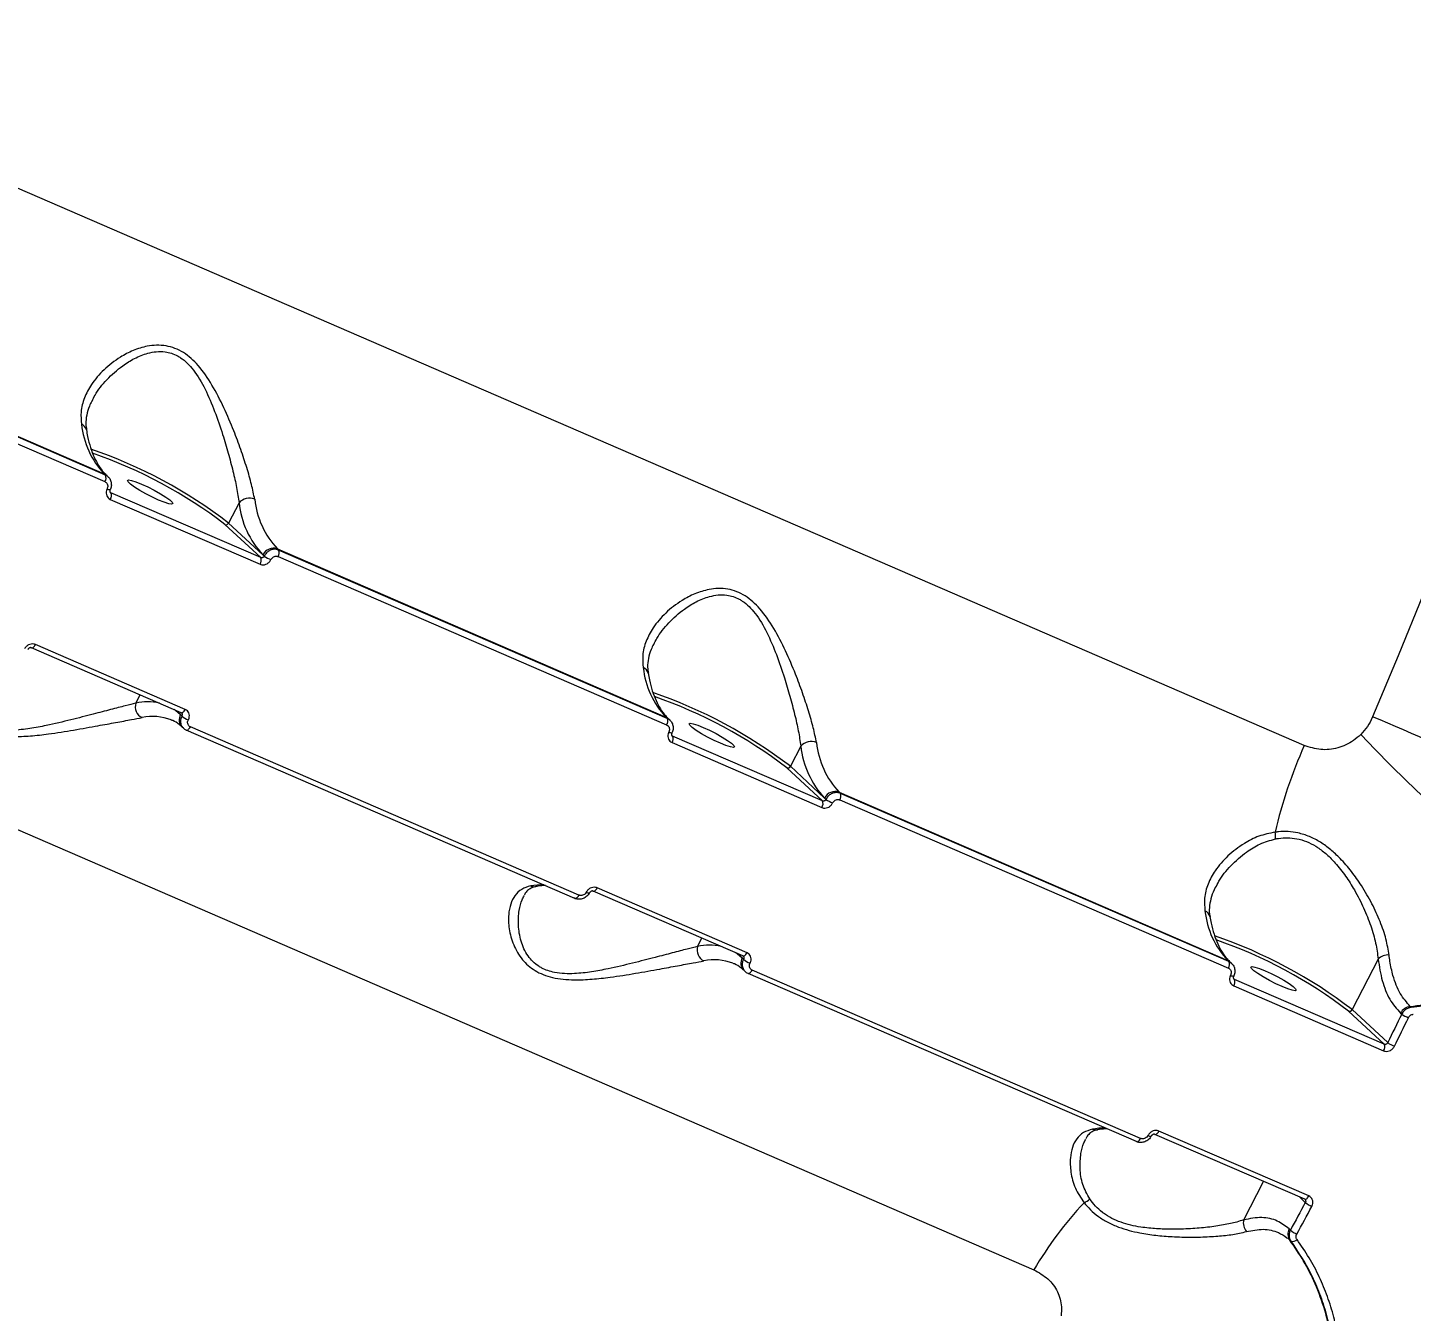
# Model space of a CAD drawing. Header units: millimetres. Extents: x -4781 to 5098, y -4410 to 4664.
# Drawn here: x -906.2 to -662.3, y -1116.2 to -889.9 of the extents above; entities that cross this region are included whole.
import ezdxf

# ---------------------------------------------------------------- set-up
doc = ezdxf.new("R2010")
doc.units = ezdxf.units.MM
for name, color, linetype in [('DIKOM_ОБЪЕКТ', 7, 'Continuous'), ('DIKOM_РАЗМЕР_ЗОНА', 7, 'Continuous'), ('DIKOM_РАЗМЕР_ОБЪЕКТА', 7, 'Continuous')]:
    doc.layers.add(name, color=color, linetype=linetype)
doc.styles.add('style1', font='arial.ttf', dxfattribs={"width": 0.8})
doc.dimstyles.new('1-50', dxfattribs={"dimtxt": 300, "dimasz": 200, "dimexe": 100, "dimexo": 0, "dimgap": 100, "dimtad": 1, "dimtxsty": 'style1', "dimcen": 200, "dimclrd": 7, "dimclre": 7, "dimclrt": 7, "dimadec": 1, "dimazin": 2, "dimtfac": 1, "dimtmove": 0, "dimatfit": 2, "dimfxl": 0, "dimlwd": 25, "dimlwe": 18, "dimarcsym": 0})

# ---------------------------------------------------------------- blocks, each defined once
blk = doc.blocks.new('*D54')
at = {"layer": 'Defpoints', "color": 0, "transparency": 16777216}
for p in [(2534.93, 1098.4), (-3331.22, 763.4), (2534.93, -3200.56)]:
    blk.add_point(p, dxfattribs=at)
at = {"layer": 'DIKOM_РАЗМЕР_ОБЪЕКТА', "color": 7, "lineweight": 18, "transparency": 16777216}
for p, q in [((2534.93, 1098.4), (2534.93, -3300.56)), ((-3331.22, 763.4), (-3331.22, -3300.56))]:
    blk.add_line(p, q, dxfattribs=at)
at = {"layer": 'DIKOM_РАЗМЕР_ОБЪЕКТА', "color": 7, "lineweight": 25, "transparency": 16777216}
blk.add_line((-3131.22, -3200.56), (2334.93, -3200.56), dxfattribs=at)
at = {"layer": 'DIKOM_РАЗМЕР_ОБЪЕКТА', "color": 7, "transparency": 16777216}
for points in [[(-3131.22, -3167.23), (-3131.22, -3233.9), (-3331.22, -3200.56)], [(2334.93, -3167.23), (2334.93, -3233.9), (2534.93, -3200.56)]]:
    blk.add_solid(points, dxfattribs=at)
at = {"layer": 'DIKOM_РАЗМЕР_ОБЪЕКТА', "color": 7, "transparency": 16777216, "insert": (941.13, -2947.39), "char_height": 300, "attachment_point": 5, "style": 'style1'}
blk.add_mtext('5870', dxfattribs=at)
blk = doc.blocks.new('*D57')
at = {"layer": 'Defpoints', "color": 0, "transparency": 16777216}
for p in [(4034.06, 1180.11), (-4781.22, 856.14), (4034.06, -4310.06)]:
    blk.add_point(p, dxfattribs=at)
at = {"layer": 'DIKOM_РАЗМЕР_ЗОНА', "color": 7, "lineweight": 18, "transparency": 16777216}
for p, q in [((4034.06, 1180.11), (4034.06, -4410.06)), ((-4781.22, 856.14), (-4781.22, -4410.06))]:
    blk.add_line(p, q, dxfattribs=at)
at = {"layer": 'DIKOM_РАЗМЕР_ЗОНА', "color": 7, "lineweight": 25, "transparency": 16777216}
blk.add_line((-4581.22, -4310.06), (3834.06, -4310.06), dxfattribs=at)
at = {"layer": 'DIKOM_РАЗМЕР_ЗОНА', "color": 7, "transparency": 16777216}
for points in [[(-4581.22, -4276.72), (-4581.22, -4343.39), (-4781.22, -4310.06)], [(3834.06, -4276.72), (3834.06, -4343.39), (4034.06, -4310.06)]]:
    blk.add_solid(points, dxfattribs=at)
at = {"layer": 'DIKOM_РАЗМЕР_ЗОНА', "color": 7, "transparency": 16777216, "insert": (-1490.8, -4056.88), "char_height": 300, "attachment_point": 5, "style": 'style1'}
blk.add_mtext('8820', dxfattribs=at)

msp = doc.modelspace()

# ---------------------------------------------------------------- linework, layer by layer
at = {"layer": 'DIKOM_ОБЪЕКТ', "color": 7, "linetype": 'Continuous', "lineweight": 15}
for p, q in [((-681.129, -1016.398), (-969.986, -891.3)), ((-961.2, -938.85), (-892.7, -968.516)), ((-892.478, -968.721), (-960.978, -939.055)), ((-961.078, -940.212), (-892.578, -969.877)), ((-892.7, -968.516), (-892.478, -968.721)), ((-892.247, -968.81), (-892.025, -969.017)), ((-891.518, -971.845), (-891.68, -971.695)), ((-891.518, -971.845), (-891.631, -971.769)), ((-891.621, -973.007), (-865.211, -984.444)), ((-865.108, -983.283), (-891.518, -971.845)), ((-868.927, -973.612), (-870.766, -977.178)), ((-871.405, -977.439), (-865.108, -983.283)), ((-864.722, -982.786), (-870.766, -977.178)), ((-864.487, -983.004), (-864.722, -982.786)), ((-862.163, -981.74), (-793.663, -1011.407)), ((-861.942, -981.946), (-862.163, -981.74)), ((-793.441, -1011.612), (-861.942, -981.946)), ((-1017.653, -983.747), (-728.796, -1108.845)), ((-862.042, -983.102), (-793.541, -1012.768)), ((-879.124, -1010.613), (-905.534, -999.175)), ((-878.407, -1010.037), (-904.817, -998.599)), ((-887.131, -1008.917), (-886.384, -1007.468)), ((-880.887, -1011.894), (-880.767, -1011.946)), ((-880.057, -1010.208), (-879.248, -1010.959)), ((-879.248, -1010.959), (-879.013, -1011.177)), ((-879.128, -1010.611), (-879.07, -1010.65)), ((-793.663, -1011.407), (-793.441, -1011.612)), ((-793.21, -1011.701), (-792.988, -1011.907)), ((-878.736, -1013.346), (-878.958, -1013.14)), ((-878.284, -1013.641), (-878.227, -1013.678)), ((-809.727, -1043.344), (-878.227, -1013.678)), ((-809.012, -1042.774), (-877.513, -1013.107)), ((-792.481, -1014.736), (-792.643, -1014.586)), ((-792.481, -1014.736), (-792.594, -1014.659)), ((-766.072, -1026.173), (-792.481, -1014.736)), ((-792.584, -1015.898), (-766.174, -1027.335)), ((-769.89, -1016.503), (-771.729, -1020.068)), ((-772.369, -1020.33), (-766.072, -1026.173)), ((-765.685, -1025.677), (-771.729, -1020.068)), ((-765.45, -1025.895), (-765.685, -1025.677)), ((-763.127, -1024.631), (-694.626, -1054.297)), ((-762.905, -1024.837), (-763.127, -1024.631)), ((-763.005, -1025.993), (-694.505, -1055.659)), ((-694.405, -1054.503), (-762.905, -1024.837)), ((-779.37, -1052.928), (-805.78, -1041.49)), ((-780.087, -1053.503), (-806.497, -1042.066)), ((-788.094, -1051.808), (-787.347, -1050.359)), ((-781.021, -1053.099), (-780.211, -1053.85)), ((-780.092, -1053.501), (-780.033, -1053.541)), ((-781.851, -1054.786), (-781.73, -1054.836)), ((-780.211, -1053.85), (-779.977, -1054.068)), ((-779.699, -1056.237), (-779.921, -1056.031)), ((-709.976, -1085.664), (-778.476, -1055.998)), ((-694.626, -1054.297), (-694.405, -1054.503)), ((-694.174, -1054.592), (-693.951, -1054.798)), ((-668.107, -1054.065), (-672.692, -1062.959)), ((-779.247, -1056.531), (-779.191, -1056.568)), ((-710.69, -1086.235), (-779.191, -1056.568)), ((-693.445, -1057.627), (-693.606, -1057.477)), ((-693.445, -1057.627), (-693.557, -1057.55)), ((-667.035, -1069.064), (-693.445, -1057.627)), ((-693.547, -1058.788), (-667.138, -1070.225)), ((-673.332, -1063.221), (-667.035, -1069.064)), ((-666.414, -1068.786), (-672.692, -1062.959)), ((-664.151, -1063.579), (-663.95, -1063.765)), ((-662.251, -1062.572), (-662.437, -1062.4)), ((-681.051, -1096.394), (-707.461, -1084.956)), ((-680.333, -1095.818), (-706.743, -1084.381)), ((-691.804, -1100.026), (-688.311, -1093.25)), ((-681.984, -1095.99), (-680.94, -1096.959)), ((-681.055, -1096.392), (-680.997, -1096.432)), ((-683.573, -1101.822), (-683.774, -1101.635)), ((-683.679, -1103.598), (-683.494, -1103.77))]:
    msp.add_line(p, q, dxfattribs=at)
at = {"layer": 'DIKOM_ОБЪЕКТ', "color": 7, "linetype": 'Continuous', "lineweight": 15, "flags": 128}
for points in [[(-625.503, -881.463), (-628.188, -892.183), (-631.055, -902.954), (-634.102, -913.768), (-637.325, -924.613), (-640.721, -935.481), (-644.288, -946.36), (-648.022, -957.242), (-651.919, -968.115), (-655.976, -978.969), (-660.189, -989.795), (-664.554, -1000.583), (-669.068, -1011.321)], [(-892.247, -968.81), (-892.395, -968.689), (-892.7, -968.516)], [(-886.122, -970.318), (-885.014, -970.828), (-883.874, -971.41), (-882.793, -972.018), (-881.86, -972.601), (-881.149, -973.113), (-880.719, -973.512), (-880.604, -973.766), (-880.814, -973.854), (-881.331, -973.77), (-882.114, -973.52), (-883.099, -973.123), (-884.206, -972.613), (-885.347, -972.031), (-886.427, -971.423), (-887.361, -970.84), (-888.071, -970.328), (-888.501, -969.929), (-888.616, -969.675), (-888.407, -969.587), (-887.89, -969.671), (-887.107, -969.922), (-886.122, -970.318)], [(-905.539, -999.173), (-905.518, -999.181), (-905.432, -999.191), (-905.334, -999.165), (-905.23, -999.107), (-905.122, -999.017), (-905.014, -998.9), (-904.911, -998.759), (-904.817, -998.599)], [(-879.248, -1010.959), (-880.058, -1010.292), (-880.379, -1010.069)], [(-879.124, -1010.613), (-879.108, -1010.618), (-879.022, -1010.628), (-878.924, -1010.603), (-878.82, -1010.545), (-878.712, -1010.455), (-878.604, -1010.338), (-878.501, -1010.196), (-878.407, -1010.037)], [(-793.21, -1011.701), (-793.358, -1011.58), (-793.663, -1011.407)], [(-657.962, -1016.111), (-659.401, -1015.492), (-660.831, -1014.877), (-662.248, -1014.267), (-663.65, -1013.663), (-665.035, -1013.065), (-666.401, -1012.475), (-667.746, -1011.894), (-669.068, -1011.321)], [(-878.227, -1013.678), (-878.212, -1013.684), (-878.126, -1013.693), (-878.029, -1013.669), (-877.925, -1013.611), (-877.817, -1013.522), (-877.71, -1013.406), (-877.607, -1013.266), (-877.513, -1013.107)], [(-787.085, -1013.209), (-785.977, -1013.719), (-784.837, -1014.301), (-783.756, -1014.909), (-782.823, -1015.492), (-782.112, -1016.004), (-781.682, -1016.403), (-781.567, -1016.657), (-781.777, -1016.745), (-782.294, -1016.66), (-783.077, -1016.41), (-784.062, -1016.014), (-785.17, -1015.504), (-786.31, -1014.921), (-787.39, -1014.314), (-788.324, -1013.731), (-789.034, -1013.219), (-789.465, -1012.82), (-789.58, -1012.565), (-789.37, -1012.477), (-788.853, -1012.562), (-788.07, -1012.812), (-787.085, -1013.209)], [(-631.57, -1047.498), (-633.47, -1046.469), (-635.584, -1045.193), (-637.89, -1043.682), (-640.367, -1041.951), (-642.989, -1040.017), (-645.731, -1037.9), (-648.565, -1035.619), (-651.464, -1033.198), (-654.399, -1030.659), (-657.341, -1028.03), (-660.261, -1025.336), (-663.13, -1022.602), (-665.92, -1019.856), (-668.603, -1017.125), (-671.153, -1014.437)], [(-806.502, -1042.063), (-806.481, -1042.072), (-806.395, -1042.081), (-806.298, -1042.056), (-806.193, -1041.998), (-806.085, -1041.909), (-805.977, -1041.791), (-805.875, -1041.65), (-805.78, -1041.49)], [(-809.727, -1043.344), (-809.711, -1043.35), (-809.625, -1043.36), (-809.528, -1043.335), (-809.424, -1043.277), (-809.317, -1043.188), (-809.21, -1043.072), (-809.107, -1042.932), (-809.012, -1042.774)], [(-780.211, -1053.85), (-781.021, -1053.182), (-781.342, -1052.96)], [(-780.087, -1053.503), (-780.071, -1053.509), (-779.985, -1053.519), (-779.888, -1053.494), (-779.783, -1053.436), (-779.675, -1053.346), (-779.568, -1053.228), (-779.465, -1053.087), (-779.37, -1052.928)], [(-779.191, -1056.568), (-779.175, -1056.575), (-779.089, -1056.584), (-778.992, -1056.559), (-778.888, -1056.502), (-778.78, -1056.413), (-778.673, -1056.297), (-778.571, -1056.156), (-778.476, -1055.998)], [(-694.174, -1054.592), (-694.322, -1054.47), (-694.626, -1054.297)], [(-688.048, -1056.1), (-686.941, -1056.609), (-685.8, -1057.192), (-684.72, -1057.799), (-683.786, -1058.382), (-683.076, -1058.894), (-682.646, -1059.294), (-682.531, -1059.548), (-682.74, -1059.636), (-683.257, -1059.551), (-684.04, -1059.301), (-685.025, -1058.904), (-686.133, -1058.395), (-687.273, -1057.812), (-688.354, -1057.205), (-689.287, -1056.622), (-689.998, -1056.11), (-690.428, -1055.711), (-690.543, -1055.456), (-690.333, -1055.368), (-689.816, -1055.453), (-689.033, -1055.703), (-688.048, -1056.1)], [(-663.95, -1063.765), (-664.257, -1064.394), (-664.564, -1065.022), (-664.871, -1065.65), (-665.179, -1066.278), (-665.487, -1066.905), (-665.795, -1067.532), (-666.104, -1068.159), (-666.414, -1068.786)], [(-665.235, -1069.421), (-664.925, -1068.793), (-664.616, -1068.165), (-664.306, -1067.536), (-663.997, -1066.907), (-663.689, -1066.278), (-663.381, -1065.649), (-663.073, -1065.019), (-662.766, -1064.389)], [(-707.465, -1084.955), (-707.445, -1084.963), (-707.358, -1084.972), (-707.261, -1084.947), (-707.156, -1084.889), (-707.048, -1084.799), (-706.941, -1084.681), (-706.838, -1084.54), (-706.743, -1084.381)], [(-710.69, -1086.235), (-710.675, -1086.241), (-710.589, -1086.25), (-710.492, -1086.226), (-710.388, -1086.168), (-710.28, -1086.079), (-710.173, -1085.963), (-710.07, -1085.823), (-709.976, -1085.664)], [(-680.94, -1096.959), (-681.268, -1097.568), (-681.596, -1098.177), (-681.924, -1098.786), (-682.253, -1099.394), (-682.583, -1100.001), (-682.912, -1100.609), (-683.242, -1101.215), (-683.573, -1101.822)], [(-682.435, -1102.536), (-682.104, -1101.928), (-681.773, -1101.32), (-681.443, -1100.711), (-681.113, -1100.102), (-680.783, -1099.492), (-680.454, -1098.882), (-680.125, -1098.272), (-679.796, -1097.661)], [(-681.051, -1096.394), (-681.035, -1096.4), (-680.948, -1096.41), (-680.851, -1096.384), (-680.747, -1096.326), (-680.639, -1096.236), (-680.531, -1096.119), (-680.428, -1095.978), (-680.333, -1095.818)]]:
    msp.add_lwpolyline(points, dxfattribs=at)
at = {"layer": 'DIKOM_ОБЪЕКТ', "color": 7, "linetype": 'Continuous', "lineweight": 15}
for centre, radius, start, end in [((-881.684, -958.18), 15.105, 186.07288, 223.17684), ((-897.176, -961.062), 1.367, 12.29447, 69.81566), ((-922.578, -1044.686), 85.099, 52.494, 71.11898), ((-921.798, -1043.159), 82.817, 52.51981, 70.9329), ((-893.541, -969.212), 1.171, 325.35527, 24.76949), ((-891.598, -970.151), 1.146, 238.66246, 267.36547), ((-892.585, -972.336), 1.174, 325.18796, 24.7086), ((-867.108, -975.297), 2.48, 67.71701, 137.17593), ((-851.15, -971.406), 15.102, 186.069, 223.17942), ((-853.155, -971.934), 15.861, 186.07265, 223.17551), ((-871.229, -976.958), 0.513, 249.88136, 334.55847), ((-862.868, -983.668), 2.053, 69.91659, 154.56358), ((-860.726, -977.437), 6.718, 235.95578, 247.39017), ((-863.005, -982.436), 1.171, 325.35527, 24.76949), ((-866.176, -983.774), 1.175, 325.2183, 24.69406), ((-782.646, -1001.07), 15.107, 186.07305, 223.1743), ((-798.14, -1003.952), 1.367, 12.27056, 69.80448), ((-823.541, -1087.579), 85.1, 52.49509, 71.11964), ((-885.046, -1009.54), 2.176, 163.33967, 243.63358), ((-885.123, -1018.553), 9.843, 77.339, 101.76895), ((-822.749, -1086.028), 82.792, 52.51711, 70.93584), ((-884.115, -1020.106), 8.823, 68.54528, 102.42214), ((-877.661, -1011.858), 1.824, 150.48178, 224.67714), ((-876.319, -1008.073), 4.111, 229.04726, 247.83642), ((-794.504, -1012.103), 1.17, 325.33654, 24.77243), ((-792.565, -1013.051), 1.136, 238.5386, 267.48933), ((-793.549, -1015.227), 1.175, 325.20765, 24.69304), ((-768.072, -1018.187), 2.479, 67.71888, 137.19399), ((-754.12, -1014.825), 15.859, 186.07178, 223.17864), ((-752.109, -1014.295), 15.108, 186.07434, 223.173), ((-601.923, -1051.546), 86.654, 156.07078, 166.74968), ((-772.192, -1019.848), 0.513, 249.9355, 334.585), ((-763.832, -1026.558), 2.051, 69.88214, 154.57972), ((-767.14, -1026.664), 1.176, 325.22023, 24.68045), ((-761.703, -1020.354), 6.689, 235.93025, 247.41571), ((-763.967, -1025.327), 1.17, 325.33654, 24.77243), ((-689.637, -1032.406), 3.443, 352.31905, 12.10479), ((-815.54, -1050.996), 10.036, 88.17965, 101.33629), ((-816.886, -1039.742), 1.547, 246.10966, 280.26154), ((-807.28, -1041.64), 0.76, 234.74103, 279.36383), ((-683.611, -1043.962), 15.104, 186.07232, 223.17739), ((-699.103, -1046.843), 1.367, 12.29159, 69.81071), ((-724.503, -1130.466), 85.097, 52.49373, 71.11925), ((-723.724, -1128.939), 82.814, 52.51954, 70.93316), ((-786.01, -1052.431), 2.176, 163.35294, 243.62808), ((-786.085, -1061.432), 9.832, 77.33074, 101.79035), ((-666.346, -1055.803), 2.474, 86.00821, 135.39245), ((-785.075, -1062.956), 8.784, 68.46169, 102.49534), ((-778.624, -1054.749), 1.824, 150.48468, 224.67097), ((-777.284, -1050.966), 4.107, 229.03837, 247.84532), ((-695.469, -1054.993), 1.172, 325.36813, 24.7449), ((-693.53, -1055.946), 1.132, 238.5349, 267.59206), ((-694.512, -1058.118), 1.175, 325.21087, 24.70148), ((-673.156, -1062.739), 0.513, 249.9141, 334.52573), ((-662.214, -1064.561), 2.172, 95.88938, 153.12597), ((-659.842, -1057.397), 7.578, 237.17598, 247.30599), ((-668.102, -1069.555), 1.174, 325.18796, 24.7086), ((-662.65, -1063.215), 6.723, 235.95937, 247.38658), ((-716.492, -1093.995), 10.144, 88.2618, 101.27782), ((-717.85, -1082.635), 1.544, 246.11723, 280.31193), ((-708.241, -1084.519), 0.771, 235.09757, 279.00729), ((-671.212, -1142.631), 66.764, 136.88396, 149.59872), ((-721.049, -1094.254), 2.957, 291.87012, 315.1416), ((-678.239, -1093.843), 4.124, 229.07733, 247.80635), ((-689.575, -1100.583), 2.298, 165.95638, 220.92887), ((-682.148, -1102.54), 1.861, 150.89261, 214.6364), ((-680.989, -1098.97), 3.848, 227.82033, 247.91986), ((-683.148, -1102.823), 1.008, 249.91134, 317.45752)]:
    msp.add_arc(centre, radius, start, end, dxfattribs=at)
for points, knots in [([(-866.168, -973.003), (-866.336, -972.15), (-866.672, -970.444), (-867.542, -967.442), (-868.595, -964.254), (-869.928, -960.694), (-871.553, -956.828), (-873.585, -952.873), (-875.903, -949.462), (-878.231, -947.337), (-880.219, -946.338), (-881.823, -945.891), (-883.472, -945.791), (-885.447, -946.02), (-887.629, -946.711), (-890.254, -948.092), (-892.831, -950.087), (-894.943, -952.567), (-896.271, -955.095), (-896.903, -957.467), (-896.767, -959.05), (-896.705, -959.778)], [0, 0, 0, 0, 0.055477, 0.111027, 0.1664994, 0.2220046, 0.2900196, 0.3579645, 0.4226757, 0.4774077, 0.5052455, 0.5330941, 0.5627095, 0.5923741, 0.6404295, 0.688582, 0.7603274, 0.8320621, 0.8910005, 0.9498661, 1, 1, 1, 1]), ([(-894.838, -955.699), (-894.67, -955.338), (-894.042, -953.993), (-892.259, -951.832), (-889.862, -949.658), (-887.376, -948.107), (-885.359, -947.277), (-883.518, -946.925), (-881.74, -946.934), (-880.27, -947.403), (-878.986, -948.182), (-878.017, -948.98), (-876.47, -950.753), (-874.807, -953.624), (-873.171, -957.518), (-871.869, -961.328), (-870.815, -964.874), (-869.992, -968.026), (-869.31, -971.03), (-869.056, -972.743), (-868.927, -973.612)], [0, 0, 0, 0, 0.0307565, 0.1148228, 0.2011061, 0.2563622, 0.3127434, 0.3455378, 0.3792136, 0.4274155, 0.4402563, 0.4703295, 0.501408, 0.5756586, 0.6547576, 0.7360336, 0.801604, 0.8683191, 0.9332407, 1, 1, 1, 1]), ([(-894.866, -955.686), (-895.024, -955.983), (-895.462, -956.801), (-895.823, -958.152), (-896.001, -959.544), (-895.861, -960.418), (-895.804, -960.777)], [0, 0, 0, 0, 0.1769812, 0.4876554, 0.789857, 1, 1, 1, 1]), ([(-895.839, -960.776), (-895.77, -961.16), (-895.571, -962.269), (-895.128, -963.923), (-894.473, -965.643), (-893.694, -967.095), (-892.939, -968.127), (-892.434, -968.626), (-892.247, -968.81)], [0, 0, 0, 0, 0.1035397, 0.2983177, 0.4928806, 0.6877505, 0.884332, 1, 1, 1, 1]), ([(-892.578, -969.877), (-892.49, -969.928), (-892.314, -970.028), (-892.143, -970.289), (-892.069, -970.597), (-892.094, -970.891), (-892.166, -971.062), (-892.194, -971.13)], [0, 0, 0, 0, 0.214267, 0.4286454, 0.6431062, 0.8579482, 1, 1, 1, 1]), ([(-891.97, -969.076), (-891.974, -969.07), (-892.091, -968.897), (-892.288, -968.808), (-892.478, -968.721)], [0, 0, 0, 0, 0.0360825, 1, 1, 1, 1]), ([(-891.981, -969.097), (-891.931, -969.137), (-891.701, -969.319), (-891.483, -969.83), (-891.41, -970.518), (-891.492, -971.044), (-891.646, -971.266), (-891.662, -971.289)], [0, 0, 0, 0, 0.0809342, 0.3725557, 0.6640157, 0.9647604, 1, 1, 1, 1]), ([(-892.194, -971.13), (-892.237, -971.231), (-892.345, -971.488), (-892.384, -971.929), (-892.272, -972.39), (-892.016, -972.781), (-891.752, -972.931), (-891.621, -973.007)], [0, 0, 0, 0, 0.1418625, 0.3568178, 0.571368, 0.7857688, 1, 1, 1, 1]), ([(-891.647, -971.297), (-891.661, -971.324), (-891.7, -971.401), (-891.718, -971.528), (-891.705, -971.654), (-891.672, -971.733), (-891.64, -971.756), (-891.628, -971.765)], [0, 0, 0, 0, 0.1162217, 0.3182273, 0.5449254, 0.8197274, 1, 1, 1, 1]), ([(-864.487, -983.004), (-864.515, -983.054), (-864.571, -983.153), (-864.705, -983.259), (-864.857, -983.317), (-864.998, -983.322), (-865.077, -983.294), (-865.108, -983.283)], [0, 0, 0, 0, 0.21557837, 0.43059681, 0.64525279, 0.85946126, 1, 1, 1, 1]), ([(-861.942, -981.946), (-862.067, -981.902), (-862.385, -981.791), (-862.955, -981.802), (-863.577, -982.022), (-864.13, -982.43), (-864.368, -982.813), (-864.487, -983.004)], [0, 0, 0, 0, 0.1406984, 0.3554159, 0.5702688, 0.7851154, 1, 1, 1, 1]), ([(-863.309, -983.639), (-863.25, -983.543), (-863.132, -983.35), (-862.857, -983.143), (-862.548, -983.031), (-862.263, -983.024), (-862.104, -983.08), (-862.042, -983.102)], [0, 0, 0, 0, 0.2151394, 0.4301178, 0.6449135, 0.859412, 1, 1, 1, 1]), ([(-865.211, -984.444), (-865.117, -984.477), (-864.879, -984.56), (-864.451, -984.55), (-863.986, -984.384), (-863.574, -984.074), (-863.397, -983.784), (-863.309, -983.639)], [0, 0, 0, 0, 0.1405633, 0.3550985, 0.569844, 0.7848642, 1, 1, 1, 1]), ([(-767.132, -1015.893), (-767.299, -1015.041), (-767.635, -1013.335), (-768.505, -1010.333), (-769.558, -1007.145), (-770.891, -1003.585), (-772.517, -999.719), (-774.549, -995.764), (-776.866, -992.353), (-779.194, -990.227), (-781.182, -989.228), (-782.786, -988.782), (-784.435, -988.682), (-786.411, -988.911), (-788.592, -989.602), (-791.218, -990.982), (-793.794, -992.978), (-795.907, -995.457), (-797.235, -997.985), (-797.866, -1000.357), (-797.73, -1001.94), (-797.668, -1002.669)], [0, 0, 0, 0, 0.0554759, 0.1110204, 0.1664944, 0.2220054, 0.2900218, 0.3579608, 0.4226771, 0.4774095, 0.5052475, 0.5330937, 0.5627103, 0.5923741, 0.6404308, 0.6885812, 0.7603272, 0.8320623, 0.8909998, 0.9498671, 1, 1, 1, 1]), ([(-795.801, -998.59), (-795.633, -998.23), (-795.005, -996.884), (-793.222, -994.722), (-790.826, -992.549), (-788.339, -990.998), (-786.322, -990.168), (-784.481, -989.816), (-782.704, -989.824), (-781.234, -990.294), (-779.95, -991.072), (-778.98, -991.871), (-777.433, -993.643), (-775.771, -996.514), (-774.134, -1000.408), (-772.833, -1004.219), (-771.779, -1007.765), (-770.955, -1010.917), (-770.274, -1013.92), (-770.019, -1015.634), (-769.89, -1016.503)], [0, 0, 0, 0, 0.03075479, 0.11482583, 0.20110383, 0.2563595, 0.31274032, 0.34553442, 0.37920985, 0.42741245, 0.44025228, 0.47032605, 0.50140373, 0.5756541, 0.65475167, 0.73602809, 0.80159809, 0.86831269, 0.9332412, 1, 1, 1, 1]), ([(-916.549, -998.265), (-917.107, -998.432), (-918.241, -998.771), (-919.376, -999.91), (-920.135, -1001.424), (-920.515, -1003.389), (-920.431, -1005.817), (-919.706, -1008.578), (-918.253, -1011.193), (-916.296, -1012.968), (-914.362, -1013.933), (-912.681, -1014.449), (-910.819, -1014.746), (-908.478, -1014.864), (-905.683, -1014.735), (-902.048, -1014.319), (-898, -1013.671), (-894.013, -1012.953), (-890.602, -1012.329), (-887.932, -1011.848), (-886.614, -1011.602), (-886.013, -1011.49)], [0, 0, 0, 0, 0.0545827, 0.1110325, 0.1659462, 0.2220113, 0.289072, 0.357961, 0.4226717, 0.4774029, 0.5047491, 0.5330983, 0.5623529, 0.5923823, 0.6398875, 0.6885836, 0.7592822, 0.8320602, 0.8901582, 0.9498669, 1, 1, 1, 1]), ([(-887.131, -1008.917), (-887.719, -1009.073), (-888.993, -1009.411), (-891.552, -1010.072), (-894.768, -1010.911), (-898.571, -1011.891), (-902.36, -1012.792), (-905.814, -1013.441), (-908.402, -1013.743), (-910.602, -1013.761), (-912.608, -1013.541), (-914.126, -1013.027), (-915.345, -1012.308), (-916.202, -1011.614), (-917.412, -1010.155), (-918.369, -1007.938), (-918.806, -1005.157), (-918.646, -1002.703), (-918.249, -1000.962), (-917.82, -1000.224), (-917.69, -1000)], [0, 0, 0, 0, 0.059338, 0.1286025, 0.1997522, 0.2839076, 0.3702811, 0.4255966, 0.4820347, 0.5148651, 0.5485766, 0.596829, 0.6096841, 0.639791, 0.6709015, 0.7452289, 0.8244118, 0.9057703, 0.9714131, 1, 1, 1, 1]), ([(-904.817, -998.599), (-904.911, -998.566), (-905.149, -998.482), (-905.581, -998.489), (-906.054, -998.648), (-906.478, -998.947), (-906.663, -999.229), (-906.755, -999.37)], [0, 0, 0, 0, 0.1406468, 0.3551115, 0.5698326, 0.784836, 1, 1, 1, 1]), ([(-905.538, -999.179), (-905.563, -999.168), (-905.609, -999.147), (-905.745, -999.153), (-905.888, -999.201), (-906.021, -999.285), (-906.129, -999.39), (-906.171, -999.466), (-906.19, -999.5)], [0, 0, 0, 0, 0.2168702, 0.4056099, 0.5693038, 0.7205548, 0.8771968, 1, 1, 1, 1]), ([(-795.829, -998.576), (-795.988, -998.873), (-796.425, -999.692), (-796.786, -1001.043), (-796.964, -1002.434), (-796.825, -1003.309), (-796.768, -1003.668)], [0, 0, 0, 0, 0.1769948, 0.4876701, 0.7898328, 1, 1, 1, 1]), ([(-796.803, -1003.666), (-796.734, -1004.051), (-796.535, -1005.159), (-796.091, -1006.813), (-795.436, -1008.534), (-794.658, -1009.986), (-793.903, -1011.017), (-793.398, -1011.516), (-793.21, -1011.701)], [0, 0, 0, 0, 0.1035429, 0.2983143, 0.4928938, 0.6877615, 0.8843242, 1, 1, 1, 1]), ([(-878.958, -1013.14), (-879.129, -1012.993), (-879.654, -1012.539), (-880.276, -1012.118), (-880.784, -1011.956), (-880.873, -1011.928)], [0, 0, 0, 0, 0.2841125, 0.8748138, 1, 1, 1, 1]), ([(-879.013, -1011.177), (-879.073, -1011.31), (-879.225, -1011.644), (-879.283, -1012.219), (-879.157, -1012.829), (-878.911, -1013.136), (-878.791, -1013.286)], [0, 0, 0, 0, 0.1823157, 0.4586516, 0.734963, 1, 1, 1, 1]), ([(-879.07, -1010.65), (-879.066, -1010.653), (-879.02, -1010.683), (-878.97, -1010.778), (-878.936, -1010.923), (-878.957, -1011.064), (-878.997, -1011.145), (-879.013, -1011.177)], [0, 0, 0, 0, 0.025912, 0.2911026, 0.5570055, 0.8234615, 1, 1, 1, 1]), ([(-877.87, -1011.88), (-877.824, -1011.78), (-877.709, -1011.531), (-877.66, -1011.099), (-877.762, -1010.647), (-878.013, -1010.261), (-878.275, -1010.112), (-878.407, -1010.037)], [0, 0, 0, 0, 0.1419234, 0.3567594, 0.5713882, 0.7856585, 1, 1, 1, 1]), ([(-877.513, -1013.107), (-877.6, -1013.057), (-877.776, -1012.958), (-877.942, -1012.701), (-878.01, -1012.4), (-877.977, -1012.112), (-877.9, -1011.946), (-877.87, -1011.88)], [0, 0, 0, 0, 0.2141533, 0.4286208, 0.6431146, 0.858207, 1, 1, 1, 1]), ([(-792.933, -1011.967), (-792.937, -1011.961), (-793.053, -1011.788), (-793.251, -1011.698), (-793.441, -1011.612)], [0, 0, 0, 0, 0.0360141, 1, 1, 1, 1]), ([(-792.944, -1011.988), (-792.894, -1012.028), (-792.665, -1012.21), (-792.446, -1012.72), (-792.373, -1013.409), (-792.456, -1013.935), (-792.61, -1014.157), (-792.626, -1014.18)], [0, 0, 0, 0, 0.0810628, 0.372524, 0.6641893, 0.9647601, 1, 1, 1, 1]), ([(-669.068, -1011.321), (-669.091, -1011.376), (-669.349, -1011.971), (-669.957, -1013.091), (-670.749, -1013.983), (-671.153, -1014.437)], [0, 0, 0, 0, 0.046872, 0.5142861, 1, 1, 1, 1]), ([(-878.791, -1013.286), (-878.787, -1013.292), (-878.671, -1013.464), (-878.474, -1013.554), (-878.284, -1013.641)], [0, 0, 0, 0, 0.03813564, 1, 1, 1, 1]), ([(-793.541, -1012.768), (-793.453, -1012.818), (-793.278, -1012.918), (-793.107, -1013.18), (-793.032, -1013.487), (-793.057, -1013.782), (-793.129, -1013.952), (-793.158, -1014.02)], [0, 0, 0, 0, 0.2143179, 0.4286522, 0.6431243, 0.8582336, 1, 1, 1, 1]), ([(-793.158, -1014.02), (-793.201, -1014.122), (-793.309, -1014.378), (-793.347, -1014.819), (-793.236, -1015.28), (-792.979, -1015.672), (-792.716, -1015.822), (-792.584, -1015.898)], [0, 0, 0, 0, 0.1418606, 0.3567815, 0.5713023, 0.7856735, 1, 1, 1, 1]), ([(-792.61, -1014.187), (-792.624, -1014.215), (-792.663, -1014.292), (-792.681, -1014.419), (-792.669, -1014.545), (-792.635, -1014.623), (-792.604, -1014.646), (-792.591, -1014.655)], [0, 0, 0, 0, 0.1161239, 0.3185596, 0.5451882, 0.8197883, 1, 1, 1, 1]), ([(-671.153, -1014.437), (-671.583, -1014.823), (-672.786, -1015.905), (-675.221, -1016.97), (-678.272, -1017.318), (-680.171, -1016.707), (-681.129, -1016.398)], [0, 0, 0, 0, 0.1529565, 0.428362, 0.7114343, 1, 1, 1, 1]), ([(-766.174, -1027.335), (-766.08, -1027.368), (-765.842, -1027.451), (-765.414, -1027.441), (-764.949, -1027.275), (-764.537, -1026.965), (-764.36, -1026.675), (-764.272, -1026.53)], [0, 0, 0, 0, 0.14062872, 0.35506982, 0.56981467, 0.78491113, 1, 1, 1, 1]), ([(-765.45, -1025.895), (-765.478, -1025.944), (-765.534, -1026.043), (-765.668, -1026.15), (-765.82, -1026.207), (-765.961, -1026.212), (-766.04, -1026.184), (-766.072, -1026.173)], [0, 0, 0, 0, 0.21562965, 0.4308472, 0.64530556, 0.85961715, 1, 1, 1, 1]), ([(-762.905, -1024.837), (-763.031, -1024.793), (-763.348, -1024.682), (-763.919, -1024.693), (-764.54, -1024.912), (-765.094, -1025.32), (-765.331, -1025.703), (-765.45, -1025.895)], [0, 0, 0, 0, 0.1407454, 0.3554502, 0.5702903, 0.7851502, 1, 1, 1, 1]), ([(-764.272, -1026.53), (-764.213, -1026.433), (-764.096, -1026.24), (-763.821, -1026.034), (-763.511, -1025.922), (-763.226, -1025.916), (-763.068, -1025.971), (-763.005, -1025.993)], [0, 0, 0, 0, 0.2151243, 0.4301838, 0.64501, 0.8595363, 1, 1, 1, 1]), ([(-686.27, -1031.684), (-687.241, -1031.881), (-689.186, -1032.275), (-692.017, -1033.774), (-694.691, -1035.801), (-696.821, -1038.278), (-698.171, -1040.806), (-698.829, -1043.202), (-698.694, -1044.81), (-698.631, -1045.56)], [0, 0, 0, 0, 0.1281481, 0.2567406, 0.4268143, 0.5968723, 0.7373082, 0.877567, 1, 1, 1, 1]), ([(-666.173, -1053.335), (-666.326, -1052.407), (-666.632, -1050.55), (-667.692, -1047.479), (-669.14, -1044.302), (-670.866, -1041.314), (-672.762, -1038.612), (-674.593, -1036.472), (-676.44, -1034.74), (-678.249, -1033.405), (-680.203, -1032.393), (-682.719, -1031.604), (-684.779, -1031.507), (-686.071, -1031.661), (-686.27, -1031.684)], [0, 0, 0, 0, 0.1100972, 0.2202179, 0.329286, 0.438307, 0.524959, 0.6115084, 0.6753379, 0.7390934, 0.8039966, 0.8688875, 0.9797292, 1, 1, 1, 1]), ([(-696.751, -1041.456), (-696.572, -1041.078), (-695.927, -1039.717), (-694.123, -1037.54), (-691.641, -1035.336), (-688.973, -1033.656), (-687.149, -1033.132), (-686.225, -1032.866)], [0, 0, 0, 0, 0.0987497, 0.35504, 0.6180412, 0.8063512, 1, 1, 1, 1]), ([(-686.225, -1032.866), (-686.036, -1032.834), (-684.829, -1032.624), (-682.953, -1032.629), (-680.72, -1033.281), (-679.508, -1033.891), (-678.306, -1034.658), (-677.114, -1035.594), (-675.444, -1037.297), (-673.806, -1039.406), (-672.121, -1042.083), (-670.603, -1045.046), (-669.349, -1048.207), (-668.451, -1051.269), (-668.221, -1053.134), (-668.107, -1054.065)], [0, 0, 0, 0, 0.020103, 0.1287317, 0.1863589, 0.2439945, 0.2548556, 0.3176607, 0.380576, 0.4675484, 0.5546318, 0.6653722, 0.7761702, 0.8880931, 1, 1, 1, 1]), ([(-817.512, -1041.156), (-818.07, -1041.322), (-819.205, -1041.662), (-820.339, -1042.801), (-821.098, -1044.315), (-821.478, -1046.28), (-821.394, -1048.708), (-820.669, -1051.469), (-819.216, -1054.084), (-817.259, -1055.858), (-815.325, -1056.824), (-813.644, -1057.34), (-811.782, -1057.636), (-809.442, -1057.756), (-806.646, -1057.625), (-803.012, -1057.21), (-798.963, -1056.561), (-794.976, -1055.844), (-791.565, -1055.219), (-788.895, -1054.739), (-787.577, -1054.493), (-786.976, -1054.38)], [0, 0, 0, 0, 0.0545842, 0.1110317, 0.1659453, 0.2220155, 0.2890719, 0.3579591, 0.4226754, 0.4774028, 0.5047488, 0.5331, 0.5623539, 0.5923816, 0.6398888, 0.6885845, 0.759283, 0.832059, 0.8901593, 0.9498658, 1, 1, 1, 1]), ([(-816.581, -1041.275), (-816.657, -1041.284), (-817.024, -1041.33), (-817.509, -1041.555), (-818.087, -1041.963), (-818.479, -1042.383), (-818.645, -1042.785), (-818.68, -1042.871)], [0, 0, 0, 0, 0.0635251, 0.3071049, 0.6031783, 0.9147062, 1, 1, 1, 1]), ([(-814.916, -1041.096), (-815.351, -1041.112), (-815.893, -1041.132), (-816.484, -1041.24), (-816.603, -1041.262)], [0, 0, 0, 0, 0.8000884, 1, 1, 1, 1]), ([(-805.78, -1041.49), (-805.874, -1041.457), (-806.113, -1041.374), (-806.545, -1041.379), (-807.017, -1041.539), (-807.441, -1041.838), (-807.626, -1042.12), (-807.719, -1042.26)], [0, 0, 0, 0, 0.1406148, 0.3551107, 0.5699265, 0.7849613, 1, 1, 1, 1]), ([(-696.789, -1041.392), (-696.798, -1041.406), (-697.134, -1041.94), (-697.511, -1043.023), (-697.861, -1044.586), (-697.914, -1045.755), (-697.769, -1046.414), (-697.737, -1046.558)], [0, 0, 0, 0, 0.0082564, 0.3189358, 0.6207103, 0.9171365, 1, 1, 1, 1]), ([(-788.094, -1051.808), (-788.682, -1051.964), (-789.956, -1052.301), (-792.515, -1052.963), (-795.732, -1053.802), (-799.534, -1054.782), (-803.323, -1055.683), (-806.778, -1056.332), (-809.365, -1056.633), (-811.565, -1056.652), (-813.571, -1056.432), (-815.089, -1055.917), (-816.308, -1055.2), (-817.165, -1054.505), (-818.375, -1053.046), (-819.332, -1050.829), (-819.769, -1048.047), (-819.609, -1045.594), (-819.213, -1043.852), (-818.783, -1043.115), (-818.653, -1042.891)], [0, 0, 0, 0, 0.0593355, 0.1286017, 0.1997498, 0.2839074, 0.3702811, 0.4255952, 0.4820356, 0.514864, 0.5485755, 0.5968307, 0.609682, 0.6397935, 0.6709041, 0.7452266, 0.8244135, 0.905774, 0.9714151, 1, 1, 1, 1]), ([(-807.17, -1042.382), (-807.194, -1042.436), (-807.321, -1042.716), (-807.747, -1043.124), (-808.422, -1043.468), (-809.144, -1043.521), (-809.654, -1043.424), (-809.862, -1043.268), (-809.891, -1043.246)], [0, 0, 0, 0, 0.0551498, 0.2875258, 0.5295187, 0.7511788, 0.965434, 1, 1, 1, 1]), ([(-807.719, -1042.26), (-807.78, -1042.355), (-807.904, -1042.543), (-808.187, -1042.742), (-808.502, -1042.848), (-808.791, -1042.851), (-808.95, -1042.796), (-809.012, -1042.774)], [0, 0, 0, 0, 0.2152637, 0.43026, 0.6450304, 0.8594768, 1, 1, 1, 1]), ([(-806.502, -1042.069), (-806.526, -1042.058), (-806.573, -1042.038), (-806.709, -1042.044), (-806.851, -1042.091), (-806.984, -1042.175), (-807.092, -1042.281), (-807.135, -1042.357), (-807.153, -1042.391)], [0, 0, 0, 0, 0.2168739, 0.4056964, 0.5693931, 0.72055, 0.8771947, 1, 1, 1, 1]), ([(-697.766, -1046.557), (-697.697, -1046.942), (-697.498, -1048.05), (-697.054, -1049.704), (-696.4, -1051.424), (-695.621, -1052.876), (-694.866, -1053.907), (-694.361, -1054.407), (-694.174, -1054.592)], [0, 0, 0, 0, 0.1035449, 0.2983177, 0.4928863, 0.6877578, 0.8843228, 1, 1, 1, 1]), ([(-780.033, -1053.541), (-780.029, -1053.544), (-779.983, -1053.573), (-779.934, -1053.669), (-779.9, -1053.814), (-779.92, -1053.955), (-779.96, -1054.036), (-779.977, -1054.068)], [0, 0, 0, 0, 0.0259107, 0.2910886, 0.5576323, 0.8240755, 1, 1, 1, 1]), ([(-778.833, -1054.77), (-778.787, -1054.671), (-778.672, -1054.422), (-778.623, -1053.99), (-778.726, -1053.538), (-778.976, -1053.152), (-779.239, -1053.002), (-779.37, -1052.928)], [0, 0, 0, 0, 0.1417649, 0.3566382, 0.5713144, 0.7857458, 1, 1, 1, 1]), ([(-662.437, -1062.4), (-663.059, -1061.697), (-664.32, -1060.271), (-665.425, -1057.411), (-665.964, -1054.979), (-666.127, -1053.702), (-666.173, -1053.335)], [0, 0, 0, 0, 0.3362354, 0.6822281, 0.9087808, 1, 1, 1, 1]), ([(-779.921, -1056.031), (-780.092, -1055.884), (-780.617, -1055.43), (-781.239, -1055.009), (-781.747, -1054.847), (-781.836, -1054.818)], [0, 0, 0, 0, 0.28409154, 0.87481552, 1, 1, 1, 1]), ([(-779.977, -1054.068), (-780.037, -1054.201), (-780.188, -1054.535), (-780.246, -1055.11), (-780.12, -1055.719), (-779.875, -1056.026), (-779.755, -1056.177)], [0, 0, 0, 0, 0.1824717, 0.4587617, 0.7348627, 1, 1, 1, 1]), ([(-779.755, -1056.177), (-779.75, -1056.183), (-779.635, -1056.355), (-779.437, -1056.445), (-779.247, -1056.531)], [0, 0, 0, 0, 0.03822403, 1, 1, 1, 1]), ([(-778.476, -1055.998), (-778.564, -1055.948), (-778.739, -1055.849), (-778.905, -1055.592), (-778.973, -1055.29), (-778.94, -1055.003), (-778.864, -1054.836), (-778.833, -1054.77)], [0, 0, 0, 0, 0.2142178, 0.4284686, 0.6431857, 0.8579365, 1, 1, 1, 1]), ([(-694.505, -1055.659), (-694.417, -1055.709), (-694.241, -1055.809), (-694.07, -1056.07), (-693.995, -1056.378), (-694.02, -1056.673), (-694.092, -1056.843), (-694.121, -1056.911)], [0, 0, 0, 0, 0.2141395, 0.4284484, 0.6431703, 0.8579687, 1, 1, 1, 1]), ([(-693.896, -1054.858), (-693.9, -1054.852), (-694.015, -1054.676), (-694.213, -1054.588), (-694.405, -1054.503)], [0, 0, 0, 0, 0.0364321, 1, 1, 1, 1]), ([(-693.908, -1054.879), (-693.858, -1054.918), (-693.628, -1055.101), (-693.41, -1055.611), (-693.336, -1056.3), (-693.419, -1056.826), (-693.573, -1057.048), (-693.589, -1057.071)], [0, 0, 0, 0, 0.0808873, 0.3725109, 0.6639868, 0.9647337, 1, 1, 1, 1]), ([(-668.107, -1054.065), (-667.894, -1055.364), (-667.457, -1058.038), (-666.142, -1061.307), (-664.821, -1062.815), (-664.151, -1063.579)], [0, 0, 0, 0, 0.317526, 0.6539167, 1, 1, 1, 1]), ([(-694.121, -1056.911), (-694.164, -1057.013), (-694.272, -1057.269), (-694.31, -1057.71), (-694.199, -1058.171), (-693.943, -1058.563), (-693.679, -1058.713), (-693.547, -1058.788)], [0, 0, 0, 0, 0.1418578, 0.3566063, 0.5713219, 0.7857156, 1, 1, 1, 1]), ([(-693.573, -1057.078), (-693.588, -1057.106), (-693.627, -1057.183), (-693.645, -1057.31), (-693.632, -1057.436), (-693.599, -1057.514), (-693.567, -1057.537), (-693.555, -1057.546)], [0, 0, 0, 0, 0.1161856, 0.3183321, 0.5449715, 0.8196926, 1, 1, 1, 1]), ([(-662.437, -1062.4), (-660.882, -1062.217), (-657.758, -1061.85), (-652.97, -1060.66), (-648.092, -1058.986), (-644.891, -1057.387), (-643.282, -1056.583)], [0, 0, 0, 0, 0.2373874, 0.477161, 0.7370118, 1, 1, 1, 1]), ([(-643.282, -1056.583), (-645.677, -1057.793), (-649.306, -1059.627), (-654.434, -1061.208), (-658.346, -1062.113), (-660.962, -1062.42), (-662.251, -1062.572)], [0, 0, 0, 0, 0.3951657, 0.5986766, 0.802184, 1, 1, 1, 1]), ([(-662.251, -1062.572), (-662.307, -1062.578), (-662.573, -1062.609), (-663.043, -1062.781), (-663.595, -1063.189), (-663.832, -1063.573), (-663.95, -1063.765)], [0, 0, 0, 0, 0.0806565, 0.3871255, 0.6935773, 1, 1, 1, 1]), ([(-662.766, -1064.389), (-662.708, -1064.291), (-662.591, -1064.097), (-662.318, -1063.89), (-662.084, -1063.802), (-661.951, -1063.786), (-661.924, -1063.782)], [0, 0, 0, 0, 0.3067077, 0.6133102, 0.9194741, 1, 1, 1, 1]), ([(-667.138, -1070.225), (-667.043, -1070.258), (-666.805, -1070.342), (-666.378, -1070.332), (-665.913, -1070.165), (-665.5, -1069.856), (-665.324, -1069.566), (-665.235, -1069.421)], [0, 0, 0, 0, 0.1406501, 0.3551239, 0.5699015, 0.7849074, 1, 1, 1, 1]), ([(-666.414, -1068.786), (-666.442, -1068.835), (-666.498, -1068.934), (-666.631, -1069.04), (-666.783, -1069.099), (-666.924, -1069.102), (-667.004, -1069.075), (-667.035, -1069.064)], [0, 0, 0, 0, 0.2151469, 0.430506, 0.6454203, 0.8596965, 1, 1, 1, 1]), ([(-718.476, -1084.047), (-719.033, -1084.213), (-720.168, -1084.552), (-721.303, -1085.691), (-722.061, -1087.206), (-722.445, -1089.171), (-722.342, -1091.594), (-721.692, -1094.359), (-720.513, -1096.144), (-719.948, -1096.999)], [0, 0, 0, 0, 0.129536, 0.2635023, 0.3938374, 0.5268945, 0.686047, 0.8495343, 1, 1, 1, 1]), ([(-717.551, -1084.162), (-717.597, -1084.167), (-717.94, -1084.205), (-718.403, -1084.413), (-719.019, -1084.816), (-719.425, -1085.245), (-719.608, -1085.67), (-719.643, -1085.752)], [0, 0, 0, 0, 0.0381255, 0.2799475, 0.5713307, 0.9172654, 1, 1, 1, 1]), ([(-715.88, -1083.987), (-716.314, -1084.003), (-716.857, -1084.022), (-717.448, -1084.131), (-717.566, -1084.152)], [0, 0, 0, 0, 0.8000675, 1, 1, 1, 1]), ([(-708.134, -1085.273), (-708.158, -1085.327), (-708.284, -1085.607), (-708.71, -1086.014), (-709.385, -1086.359), (-710.107, -1086.411), (-710.616, -1086.313), (-710.825, -1086.159), (-710.854, -1086.137)], [0, 0, 0, 0, 0.05528356, 0.28752846, 0.52958897, 0.75123817, 0.96548807, 1, 1, 1, 1]), ([(-708.682, -1085.151), (-708.744, -1085.245), (-708.867, -1085.433), (-709.15, -1085.632), (-709.466, -1085.738), (-709.754, -1085.742), (-709.913, -1085.686), (-709.976, -1085.664)], [0, 0, 0, 0, 0.2150818, 0.4301357, 0.644943, 0.8594422, 1, 1, 1, 1]), ([(-706.743, -1084.381), (-706.838, -1084.348), (-707.076, -1084.264), (-707.508, -1084.27), (-707.981, -1084.429), (-708.404, -1084.729), (-708.589, -1085.01), (-708.682, -1085.151)], [0, 0, 0, 0, 0.1406004, 0.3550616, 0.5698426, 0.7848394, 1, 1, 1, 1]), ([(-707.465, -1084.96), (-707.49, -1084.949), (-707.536, -1084.929), (-707.672, -1084.935), (-707.815, -1084.982), (-707.947, -1085.067), (-708.055, -1085.172), (-708.098, -1085.248), (-708.117, -1085.282)], [0, 0, 0, 0, 0.2167827, 0.4055282, 0.5691586, 0.7205416, 0.8771883, 1, 1, 1, 1]), ([(-718.953, -1096.34), (-719.406, -1095.491), (-720.357, -1093.707), (-720.728, -1090.925), (-720.571, -1088.468), (-720.174, -1086.735), (-719.742, -1085.994), (-719.612, -1085.771)], [0, 0, 0, 0, 0.2220716, 0.4666285, 0.7115446, 0.9134422, 1, 1, 1, 1]), ([(-719.948, -1096.999), (-719.591, -1097.418), (-718.871, -1098.264), (-717.469, -1099.438), (-715.797, -1100.483), (-713.393, -1101.551), (-710.471, -1102.318), (-707.261, -1102.784), (-704.184, -1103.028), (-700.972, -1103.101), (-697.801, -1103.014), (-694.945, -1102.779), (-692.794, -1102.464), (-691.718, -1102.192), (-691.311, -1102.089)], [0, 0, 0, 0, 0.060364, 0.1220414, 0.1825824, 0.2452005, 0.3548614, 0.4358106, 0.5191023, 0.6213421, 0.7265997, 0.8297216, 0.9355795, 1, 1, 1, 1]), ([(-691.804, -1100.026), (-692.205, -1100.157), (-693.25, -1100.498), (-695.342, -1100.948), (-698.078, -1101.347), (-701.154, -1101.612), (-704.206, -1101.711), (-707.175, -1101.628), (-710.212, -1101.326), (-712.931, -1100.707), (-715.096, -1099.783), (-716.137, -1099.14), (-717.109, -1098.412), (-718.014, -1097.594), (-718.637, -1096.762), (-718.953, -1096.34)], [0, 0, 0, 0, 0.0653919, 0.1703667, 0.2779423, 0.381813, 0.4884143, 0.569563, 0.6527981, 0.7604182, 0.8151678, 0.8718895, 0.8800471, 0.9392013, 1, 1, 1, 1]), ([(-680.997, -1096.432), (-680.993, -1096.434), (-680.947, -1096.464), (-680.897, -1096.56), (-680.863, -1096.705), (-680.883, -1096.846), (-680.924, -1096.927), (-680.94, -1096.959)], [0, 0, 0, 0, 0.0258466, 0.291415, 0.5571529, 0.8234437, 1, 1, 1, 1]), ([(-679.796, -1097.661), (-679.751, -1097.562), (-679.635, -1097.313), (-679.587, -1096.881), (-679.689, -1096.428), (-679.939, -1096.042), (-680.202, -1095.893), (-680.333, -1095.818)], [0, 0, 0, 0, 0.1419205, 0.3567417, 0.5713975, 0.7857873, 1, 1, 1, 1]), ([(-683.774, -1101.635), (-684.451, -1101.12), (-685.883, -1100.032), (-688.585, -1099.423), (-690.721, -1099.823), (-691.804, -1100.026)], [0, 0, 0, 0, 0.3069661, 0.6484639, 1, 1, 1, 1]), ([(-691.311, -1102.089), (-690.31, -1101.891), (-688.277, -1101.488), (-685.938, -1102.053), (-684.461, -1102.909), (-683.844, -1103.453), (-683.679, -1103.598)], [0, 0, 0, 0, 0.3414967, 0.692997, 0.9180146, 1, 1, 1, 1]), ([(-683.573, -1101.822), (-683.599, -1101.875), (-683.724, -1102.125), (-683.841, -1102.609), (-683.797, -1103.248), (-683.595, -1103.596), (-683.494, -1103.77)], [0, 0, 0, 0, 0.0819933, 0.3880379, 0.6940476, 1, 1, 1, 1]), ([(-682.405, -1103.504), (-682.455, -1103.418), (-682.555, -1103.244), (-682.574, -1102.927), (-682.513, -1102.687), (-682.449, -1102.562), (-682.435, -1102.536)], [0, 0, 0, 0, 0.3056137, 0.611685, 0.9180374, 1, 1, 1, 1]), ([(-676.368, -1120.752), (-676.713, -1119.132), (-677.407, -1115.873), (-679.1, -1111.396), (-681.155, -1107.254), (-682.835, -1104.821), (-683.679, -1103.598)], [0, 0, 0, 0, 0.2598633, 0.522849, 0.7602207, 1, 1, 1, 1]), ([(-683.494, -1103.77), (-682.15, -1105.804), (-680.115, -1108.887), (-678.222, -1113.486), (-677.074, -1117.068), (-676.601, -1119.535), (-676.368, -1120.752)], [0, 0, 0, 0, 0.3951722, 0.5986627, 0.8021592, 1, 1, 1, 1]), ([(-675.146, -1120.859), (-675.383, -1119.616), (-675.858, -1117.131), (-676.992, -1113.533), (-678.444, -1110.036), (-680.219, -1106.658), (-681.676, -1104.556), (-682.405, -1103.504)], [0, 0, 0, 0, 0.1978469, 0.3955044, 0.5931747, 0.7965946, 1, 1, 1, 1]), ([(-728.796, -1108.845), (-727.926, -1109.324), (-726.201, -1110.273), (-724.527, -1112.595), (-723.839, -1114.92), (-723.956, -1116.398), (-723.998, -1116.926)], [0, 0, 0, 0, 0.2885692, 0.5716293, 0.847037, 1, 1, 1, 1])]:
    msp.add_open_spline(points, degree=3, knots=knots, dxfattribs=at)

# ---------------------------------------------------------------- dimensions: what is measured, and where the dimension line sits
at = {"layer": 'DIKOM_РАЗМЕР_ЗОНА'}
dim = msp.add_linear_dim(base=(4034.06, -4310.056), p1=(-4781.222, 856.139), p2=(4034.06, 1180.105), text='8820', dimstyle='1-50', dxfattribs=at)
dim.commit()
dim.dimension.update_dxf_attribs({"geometry": '*D57', "text_midpoint": (-1490.8, -4310.056), "dimtype": 160})
at = {"layer": 'DIKOM_РАЗМЕР_ОБЪЕКТА'}
dim = msp.add_linear_dim(base=(2534.928, -3200.563), p1=(-3331.222, 763.397), p2=(2534.928, 1098.401), text='5870', dimstyle='1-50', dxfattribs=at)
dim.commit()
dim.dimension.update_dxf_attribs({"geometry": '*D54', "text_midpoint": (941.132, -3200.563), "dimtype": 160})

doc.saveas('drawing.dxf')
